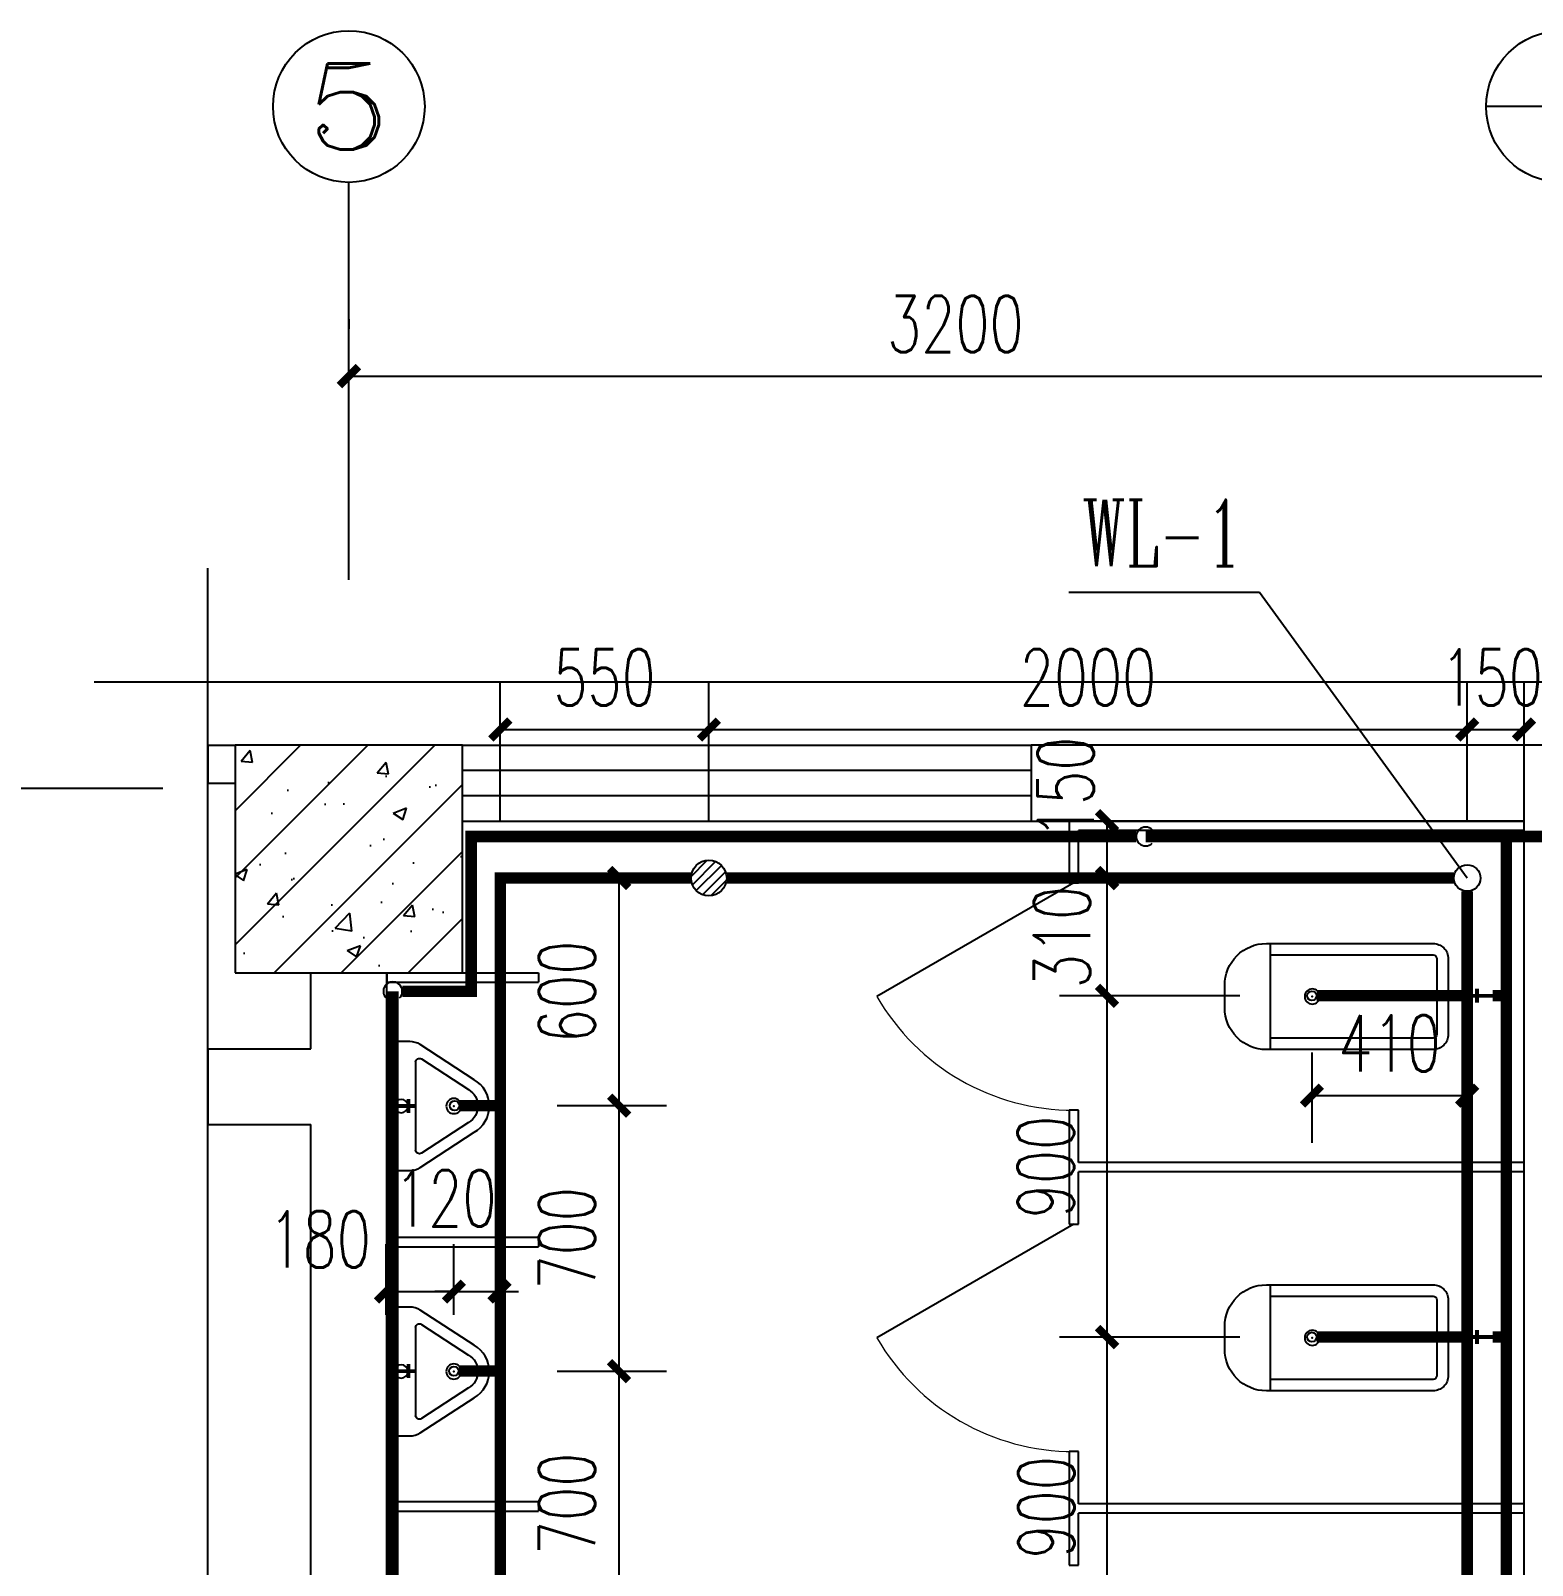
# Model space of a CAD drawing. Extents: x 888742 to 1277419, y 9079 to 622358.
# Drawn here: x 1087736 to 1091697, y 127272 to 131319 of the extents above; entities that cross this region are included whole.
import ezdxf
from ezdxf.enums import TextEntityAlignment as Align

# ---------------------------------------------------------------- set-up
doc = ezdxf.new("R2010")
doc.units = 0
doc.header["$LTSCALE"] = 1000
doc.header["$MEASUREMENT"] = 0
doc.linetypes.add('DASH', pattern=[0.35, 0.25, -0.1])
for name, color, linetype in [('AXIS', 3, 'Continuous'), ('COLUMN', 2, 'Continuous'), ('DIM_污水', 3, 'Continuous'), ('EQUIP_地漏', 7, 'Continuous'), ('EQUIP_污水', 7, 'Continuous'), ('EQUIP_给水', 7, 'Continuous'), ('LATRINE', 6, 'Continuous'), ('LVTRY', 220, 'Continuous'), ('PIPE-污水', 2, 'DASH'), ('PIPE-给水', 3, 'Continuous'), ('PUB_HATCH', 252, 'Continuous'), ('TWT_DIM', 3, 'Continuous'), ('TWT_SYMB', 3, 'Continuous'), ('VPIPE-污水', 2, 'DASH'), ('WALL', 2, 'Continuous'), ('WINDOW', 142, 'Continuous')]:
    doc.layers.add(name, color=color, linetype=linetype)
doc.styles.add('_TCH_AXIS', font='COMPLEX', dxfattribs={"bigfont": 'GBCBIG'})
doc.styles.add('_TCH_DIM_T3', font='SIMPLEX', dxfattribs={"width": 0.705882, "bigfont": 'GBCBIG'})
doc.styles.add('_TWT_SERIAL', font='COMPLEX', dxfattribs={"width": 0.8, "height": 3.5, "bigfont": 'HZTXT'})
doc.dimstyles.new('_TWT_ARCH&&50', dxfattribs={"dimtxt": 148.75, "dimasz": 50, "dimexe": 125, "dimexo": 150, "dimgap": 63.125, "dimtad": 1, "dimdec": 0, "dimzin": 0, "dimdsep": 46, "dimtxsty": '_TCH_DIM_T3', "dimblk": 'ARCHTICK', "dimcen": 0.09, "dimclrt": 7, "dimazin": 2, "dimtfac": 1, "dimtdec": 0, "dimtix": 1, "dimtmove": 2, "dimatfit": 3, "dimfxl": 1, "dimtolj": 1, "dimtzin": 0, "dimarcsym": 0})

# ---------------------------------------------------------------- blocks, each defined once
blk = doc.blocks.new('_ArchTick')
at = {"color": 0, "linetype": 'ByBlock', "const_width": 0.4}
blk.add_lwpolyline([(-0.5, -0.5), (0.5, 0.5)], dxfattribs=at)
blk = doc.blocks.new('*D122')
at = {"layer": 'Defpoints', "color": 0, "transparency": 16777216}
for p in [(1088972.9, 127994.4), (1088852.5, 127782.5), (1088972.9, 127782.5)]:
    blk.add_point(p, dxfattribs=at)
at = {"layer": 'TWT_DIM', "color": 0, "lineweight": -2, "transparency": 16777216}
for p, q in [((1088852.5, 127932.5), (1088852.5, 128119.4)), ((1088972.9, 127932.5), (1088972.9, 128119.4)), ((1088852.5, 127994.4), (1088802.5, 127994.4)), ((1088852.5, 127994.4), (1088972.9, 127994.4)), ((1088972.9, 127994.4), (1089022.9, 127994.4))]:
    blk.add_line(p, q, dxfattribs=at)
at = {"layer": 'TWT_DIM', "color": 0, "lineweight": -2, "transparency": 16777216, "xscale": 50, "yscale": 50, "zscale": 50}
blk.add_blockref('_ArchTick', (1088852.5, 127994.4), dxfattribs=at)
at = {"layer": 'TWT_DIM', "color": 0, "lineweight": -2, "transparency": 16777216, "xscale": 50, "yscale": 50, "zscale": 50, "rotation": 180}
blk.add_blockref('_ArchTick', (1088972.9, 127994.4), dxfattribs=at)
at = {"layer": 'TWT_DIM', "color": 7, "transparency": 16777216, "insert": (1088830.1, 128239.8), "char_height": 148.75, "attachment_point": 5, "style": '_TCH_DIM_T3'}
blk.add_mtext('\\A1;120', dxfattribs=at)
blk = doc.blocks.new('*D123')
at = {"layer": 'Defpoints', "color": 0, "transparency": 16777216}
for p in [(1088852.5, 127994.4), (1088673.5, 127782.5), (1088852.5, 127782.5)]:
    blk.add_point(p, dxfattribs=at)
at = {"layer": 'TWT_DIM', "color": 0, "lineweight": -2, "transparency": 16777216}
for p, q in [((1088673.5, 127932.5), (1088673.5, 128119.4)), ((1088852.5, 127932.5), (1088852.5, 128119.4)), ((1088673.5, 127994.4), (1088852.5, 127994.4))]:
    blk.add_line(p, q, dxfattribs=at)
at = {"layer": 'TWT_DIM', "color": 0, "lineweight": -2, "transparency": 16777216, "xscale": 50, "yscale": 50, "zscale": 50, "rotation": 180}
blk.add_blockref('_ArchTick', (1088673.5, 127994.4), dxfattribs=at)
at = {"layer": 'TWT_DIM', "color": 0, "lineweight": -2, "transparency": 16777216, "xscale": 50, "yscale": 50, "zscale": 50}
blk.add_blockref('_ArchTick', (1088852.5, 127994.4), dxfattribs=at)
at = {"layer": 'TWT_DIM', "color": 7, "transparency": 16777216, "insert": (1088498.5, 128131.9), "char_height": 148.75, "attachment_point": 5, "style": '_TCH_DIM_T3'}
blk.add_mtext('\\A1;180', dxfattribs=at)
blk = doc.blocks.new('*D124')
at = {"layer": 'Defpoints', "color": 0, "transparency": 16777216}
for p in [(1088974.9, 129084.8), (1089288.3, 129084.8), (1088974.9, 128484.5)]:
    blk.add_point(p, dxfattribs=at)
at = {"layer": 'TWT_DIM', "color": 0, "lineweight": -2, "transparency": 16777216}
for p, q in [((1089124.9, 129084.8), (1089413.3, 129084.8)), ((1089288.3, 128484.5), (1089288.3, 129084.8)), ((1089124.9, 128484.5), (1089413.3, 128484.5))]:
    blk.add_line(p, q, dxfattribs=at)
at = {"layer": 'TWT_DIM', "color": 0, "lineweight": -2, "transparency": 16777216, "xscale": 50, "yscale": 50, "zscale": 50}
for p, rotation in [((1089288.3, 129084.8), 90), ((1089288.3, 128484.5), 270)]:
    blk.add_blockref('_ArchTick', p, dxfattribs=dict(at, rotation=rotation))
at = {"layer": 'TWT_DIM', "color": 7, "transparency": 16777216, "insert": (1089150.8, 128784.7), "char_height": 148.75, "attachment_point": 5, "rotation": 90, "style": '_TCH_DIM_T3'}
blk.add_mtext('\\A1;600', dxfattribs=at)
blk = doc.blocks.new('*D125')
at = {"layer": 'Defpoints', "color": 0, "transparency": 16777216}
for p in [(1088974.9, 128484.5), (1089288.3, 128484.5), (1088974.9, 127784.5)]:
    blk.add_point(p, dxfattribs=at)
at = {"layer": 'TWT_DIM', "color": 0, "lineweight": -2, "transparency": 16777216}
for p, q in [((1089124.9, 128484.5), (1089413.3, 128484.5)), ((1089288.3, 127784.5), (1089288.3, 128484.5)), ((1089124.9, 127784.5), (1089413.3, 127784.5))]:
    blk.add_line(p, q, dxfattribs=at)
at = {"layer": 'TWT_DIM', "color": 0, "lineweight": -2, "transparency": 16777216, "xscale": 50, "yscale": 50, "zscale": 50}
for p, rotation in [((1089288.3, 128484.5), 90), ((1089288.3, 127784.5), 270)]:
    blk.add_blockref('_ArchTick', p, dxfattribs=dict(at, rotation=rotation))
at = {"layer": 'TWT_DIM', "color": 7, "transparency": 16777216, "insert": (1089150.8, 128134.5), "char_height": 148.75, "attachment_point": 5, "rotation": 90, "style": '_TCH_DIM_T3'}
blk.add_mtext('\\A1;700', dxfattribs=at)
blk = doc.blocks.new('*D126')
at = {"layer": 'Defpoints', "color": 0, "transparency": 16777216}
for p in [(1088974.9, 127784.5), (1089288.3, 127784.5), (1088974.9, 127084.5)]:
    blk.add_point(p, dxfattribs=at)
at = {"layer": 'TWT_DIM', "color": 0, "lineweight": -2, "transparency": 16777216}
for p, q in [((1089124.9, 127784.5), (1089413.3, 127784.5)), ((1089288.3, 127084.5), (1089288.3, 127784.5)), ((1089124.9, 127084.5), (1089413.3, 127084.5))]:
    blk.add_line(p, q, dxfattribs=at)
at = {"layer": 'TWT_DIM', "color": 0, "lineweight": -2, "transparency": 16777216, "xscale": 50, "yscale": 50, "zscale": 50}
for p, rotation in [((1089288.3, 127784.5), 90), ((1089288.3, 127084.5), 270)]:
    blk.add_blockref('_ArchTick', p, dxfattribs=dict(at, rotation=rotation))
at = {"layer": 'TWT_DIM', "color": 7, "transparency": 16777216, "insert": (1089150.8, 127434.5), "char_height": 148.75, "attachment_point": 5, "rotation": 90, "style": '_TCH_DIM_T3'}
blk.add_mtext('\\A1;700', dxfattribs=at)
blk = doc.blocks.new('*D131')
at = {"layer": 'Defpoints', "color": 0, "transparency": 16777216}
for p in [(1091115.9, 128774.3), (1091525.5, 128774.3), (1091525.5, 128511.1)]:
    blk.add_point(p, dxfattribs=at)
at = {"layer": 'TWT_DIM', "color": 0, "lineweight": -2, "transparency": 16777216}
for p, q in [((1091115.9, 128624.3), (1091115.9, 128386.1)), ((1091525.5, 128624.3), (1091525.5, 128386.1)), ((1091115.9, 128511.1), (1091525.5, 128511.1))]:
    blk.add_line(p, q, dxfattribs=at)
at = {"layer": 'TWT_DIM', "color": 0, "lineweight": -2, "transparency": 16777216, "xscale": 50, "yscale": 50, "zscale": 50, "rotation": 180}
blk.add_blockref('_ArchTick', (1091115.9, 128511.1), dxfattribs=at)
at = {"layer": 'TWT_DIM', "color": 0, "lineweight": -2, "transparency": 16777216, "xscale": 50, "yscale": 50, "zscale": 50}
blk.add_blockref('_ArchTick', (1091525.5, 128511.1), dxfattribs=at)
at = {"layer": 'TWT_DIM', "color": 7, "transparency": 16777216, "insert": (1091320.7, 128648.6), "char_height": 148.75, "attachment_point": 5, "style": '_TCH_DIM_T3'}
blk.add_mtext('\\A1;410', dxfattribs=at)
blk = doc.blocks.new('*D134')
at = {"layer": 'Defpoints', "color": 0, "transparency": 16777216}
for p in [(1090575.5, 129234.8), (1091075.5, 129234.8), (1091075.5, 129084.8)]:
    blk.add_point(p, dxfattribs=at)
at = {"layer": 'TWT_DIM', "color": 0, "lineweight": -2, "transparency": 16777216}
for p, q in [((1090925.5, 129234.8), (1090450.5, 129234.8)), ((1090575.5, 129084.8), (1090575.5, 129234.8)), ((1090925.5, 129084.8), (1090450.5, 129084.8))]:
    blk.add_line(p, q, dxfattribs=at)
at = {"layer": 'TWT_DIM', "color": 0, "lineweight": -2, "transparency": 16777216, "xscale": 50, "yscale": 50, "zscale": 50}
for p, rotation in [((1090575.5, 129234.8), 90), ((1090575.5, 129084.8), 270)]:
    blk.add_blockref('_ArchTick', p, dxfattribs=dict(at, rotation=rotation))
at = {"layer": 'TWT_DIM', "color": 7, "transparency": 16777216, "insert": (1090466.6, 129322.9), "char_height": 148.75, "attachment_point": 5, "rotation": 90, "style": '_TCH_DIM_T3'}
blk.add_mtext('\\A1;150', dxfattribs=at)
blk = doc.blocks.new('*D135')
at = {"layer": 'Defpoints', "color": 0, "transparency": 16777216}
for p in [(1090575.5, 129084.8), (1091075.5, 129084.8), (1091075.5, 128774.3)]:
    blk.add_point(p, dxfattribs=at)
at = {"layer": 'TWT_DIM', "color": 0, "lineweight": -2, "transparency": 16777216}
for p, q in [((1090925.5, 129084.8), (1090450.5, 129084.8)), ((1090575.5, 128774.3), (1090575.5, 129084.8)), ((1090925.5, 128774.3), (1090450.5, 128774.3))]:
    blk.add_line(p, q, dxfattribs=at)
at = {"layer": 'TWT_DIM', "color": 0, "lineweight": -2, "transparency": 16777216, "xscale": 50, "yscale": 50, "zscale": 50}
for p, rotation in [((1090575.5, 129084.8), 90), ((1090575.5, 128774.3), 270)]:
    blk.add_blockref('_ArchTick', p, dxfattribs=dict(at, rotation=rotation))
at = {"layer": 'TWT_DIM', "color": 7, "transparency": 16777216, "insert": (1090456.4, 128929.1), "char_height": 148.75, "attachment_point": 5, "rotation": 90, "style": '_TCH_DIM_T3'}
blk.add_mtext('\\A1;310', dxfattribs=at)
blk = doc.blocks.new('*D136')
at = {"layer": 'Defpoints', "color": 0, "transparency": 16777216}
for p in [(1090575.5, 128774.3), (1091075.5, 128774.3), (1091075.5, 127874.3)]:
    blk.add_point(p, dxfattribs=at)
at = {"layer": 'TWT_DIM', "color": 0, "lineweight": -2, "transparency": 16777216}
for p, q in [((1090925.5, 128774.3), (1090450.5, 128774.3)), ((1090575.5, 127874.3), (1090575.5, 128774.3)), ((1090925.5, 127874.3), (1090450.5, 127874.3))]:
    blk.add_line(p, q, dxfattribs=at)
at = {"layer": 'TWT_DIM', "color": 0, "lineweight": -2, "transparency": 16777216, "xscale": 50, "yscale": 50, "zscale": 50}
for p, rotation in [((1090575.5, 128774.3), 90), ((1090575.5, 127874.3), 270)]:
    blk.add_blockref('_ArchTick', p, dxfattribs=dict(at, rotation=rotation))
at = {"layer": 'TWT_DIM', "color": 7, "transparency": 16777216, "insert": (1090414, 128322.7), "char_height": 148.75, "attachment_point": 5, "rotation": 90, "style": '_TCH_DIM_T3'}
blk.add_mtext('\\A1;900', dxfattribs=at)
blk = doc.blocks.new('*D137')
at = {"layer": 'Defpoints', "color": 0, "transparency": 16777216}
for p in [(1090575.5, 127874.3), (1091075.5, 127874.3), (1091075.5, 126974.3)]:
    blk.add_point(p, dxfattribs=at)
at = {"layer": 'TWT_DIM', "color": 0, "lineweight": -2, "transparency": 16777216}
for p, q in [((1090925.5, 127874.3), (1090450.5, 127874.3)), ((1090575.5, 126974.3), (1090575.5, 127874.3)), ((1090925.5, 126974.3), (1090450.5, 126974.3))]:
    blk.add_line(p, q, dxfattribs=at)
at = {"layer": 'TWT_DIM', "color": 0, "lineweight": -2, "transparency": 16777216, "xscale": 50, "yscale": 50, "zscale": 50}
for p, rotation in [((1090575.5, 127874.3), 90), ((1090575.5, 126974.3), 270)]:
    blk.add_blockref('_ArchTick', p, dxfattribs=dict(at, rotation=rotation))
at = {"layer": 'TWT_DIM', "color": 7, "transparency": 16777216, "insert": (1090415.1, 127425.2), "char_height": 148.75, "attachment_point": 5, "rotation": 90, "style": '_TCH_DIM_T3'}
blk.add_mtext('\\A1;900', dxfattribs=at)
blk = doc.blocks.new('*D142')
at = {"layer": 'Defpoints', "color": 0, "transparency": 16777216}
for p in [(1089525.2, 129476.5), (1088974.9, 129084.8), (1089525.2, 129084.8)]:
    blk.add_point(p, dxfattribs=at)
at = {"layer": 'TWT_DIM', "color": 0, "lineweight": -2, "transparency": 16777216}
for p, q in [((1088974.9, 129234.8), (1088974.9, 129601.5)), ((1089525.2, 129234.8), (1089525.2, 129601.5)), ((1088974.9, 129476.5), (1089525.2, 129476.5))]:
    blk.add_line(p, q, dxfattribs=at)
at = {"layer": 'TWT_DIM', "color": 0, "lineweight": -2, "transparency": 16777216, "xscale": 50, "yscale": 50, "zscale": 50, "rotation": 180}
blk.add_blockref('_ArchTick', (1088974.9, 129476.5), dxfattribs=at)
at = {"layer": 'TWT_DIM', "color": 0, "lineweight": -2, "transparency": 16777216, "xscale": 50, "yscale": 50, "zscale": 50}
blk.add_blockref('_ArchTick', (1089525.2, 129476.5), dxfattribs=at)
at = {"layer": 'TWT_DIM', "color": 7, "transparency": 16777216, "insert": (1089250.1, 129614), "char_height": 148.75, "attachment_point": 5, "style": '_TCH_DIM_T3'}
blk.add_mtext('\\A1;550', dxfattribs=at)
blk = doc.blocks.new('*D143')
at = {"layer": 'Defpoints', "color": 0, "transparency": 16777216}
for p in [(1091525.5, 129476.5), (1089525.2, 129084.8), (1091525.5, 129084.8)]:
    blk.add_point(p, dxfattribs=at)
at = {"layer": 'TWT_DIM', "color": 0, "lineweight": -2, "transparency": 16777216}
for p, q in [((1089525.2, 129234.8), (1089525.2, 129601.5)), ((1091525.5, 129234.8), (1091525.5, 129601.5)), ((1089525.2, 129476.5), (1091525.5, 129476.5))]:
    blk.add_line(p, q, dxfattribs=at)
at = {"layer": 'TWT_DIM', "color": 0, "lineweight": -2, "transparency": 16777216, "xscale": 50, "yscale": 50, "zscale": 50, "rotation": 180}
blk.add_blockref('_ArchTick', (1089525.2, 129476.5), dxfattribs=at)
at = {"layer": 'TWT_DIM', "color": 0, "lineweight": -2, "transparency": 16777216, "xscale": 50, "yscale": 50, "zscale": 50}
blk.add_blockref('_ArchTick', (1091525.5, 129476.5), dxfattribs=at)
at = {"layer": 'TWT_DIM', "color": 7, "transparency": 16777216, "insert": (1090525.3, 129614), "char_height": 148.75, "attachment_point": 5, "style": '_TCH_DIM_T3'}
blk.add_mtext('\\A1;2000', dxfattribs=at)
blk = doc.blocks.new('*D144')
at = {"layer": 'Defpoints', "color": 0, "transparency": 16777216}
for p in [(1091675.5, 129476.5), (1091525.5, 129084.8), (1091675.5, 129084.8)]:
    blk.add_point(p, dxfattribs=at)
at = {"layer": 'TWT_DIM', "color": 0, "lineweight": -2, "transparency": 16777216}
for p, q in [((1091525.5, 129234.8), (1091525.5, 129601.5)), ((1091675.5, 129234.8), (1091675.5, 129601.5)), ((1091525.5, 129476.5), (1091675.5, 129476.5))]:
    blk.add_line(p, q, dxfattribs=at)
at = {"layer": 'TWT_DIM', "color": 0, "lineweight": -2, "transparency": 16777216, "xscale": 50, "yscale": 50, "zscale": 50, "rotation": 180}
blk.add_blockref('_ArchTick', (1091525.5, 129476.5), dxfattribs=at)
at = {"layer": 'TWT_DIM', "color": 0, "lineweight": -2, "transparency": 16777216, "xscale": 50, "yscale": 50, "zscale": 50}
blk.add_blockref('_ArchTick', (1091675.5, 129476.5), dxfattribs=at)
at = {"layer": 'TWT_DIM', "color": 7, "transparency": 16777216, "insert": (1091590.3, 129614), "char_height": 148.75, "attachment_point": 5, "style": '_TCH_DIM_T3'}
blk.add_mtext('\\A1;150', dxfattribs=at)
blk = doc.blocks.new('*D146')
at = {"layer": 'Defpoints', "color": 0, "transparency": 16777216}
for p in [(1087034.6, 129321.1), (1088234.9, 129321.1), (1088234.9, 122521.1)]:
    blk.add_point(p, dxfattribs=at)
at = {"layer": 'TWT_DIM', "color": 0, "lineweight": -2, "transparency": 16777216}
for p, q in [((1088084.9, 129321.1), (1086909.6, 129321.1)), ((1087034.6, 122521.1), (1087034.6, 129321.1)), ((1088084.9, 122521.1), (1086909.6, 122521.1))]:
    blk.add_line(p, q, dxfattribs=at)
at = {"layer": 'TWT_DIM', "color": 0, "lineweight": -2, "transparency": 16777216, "xscale": 50, "yscale": 50, "zscale": 50}
for p, rotation in [((1087034.6, 129321.1), 90), ((1087034.6, 122521.1), 270)]:
    blk.add_blockref('_ArchTick', p, dxfattribs=dict(at, rotation=rotation))
at = {"layer": 'TWT_DIM', "color": 7, "transparency": 16777216, "insert": (1086897.1, 125921.1), "char_height": 148.75, "attachment_point": 5, "rotation": 90, "style": '_TCH_DIM_T3'}
blk.add_mtext('\\A1;6800', dxfattribs=at)
blk = doc.blocks.new('*D147')
at = {"layer": 'Defpoints', "color": 0, "transparency": 16777216}
for p in [(1088575.5, 130408.4), (1091775.5, 130408.4), (1091775.5, 130408.4)]:
    blk.add_point(p, dxfattribs=at)
at = {"layer": 'TWT_DIM', "color": 0, "lineweight": -2, "transparency": 16777216}
for p, q in [((1088575.5, 130558.4), (1088575.5, 130533.4)), ((1091775.5, 130558.4), (1091775.5, 130533.4)), ((1088575.5, 130408.4), (1091775.5, 130408.4))]:
    blk.add_line(p, q, dxfattribs=at)
at = {"layer": 'TWT_DIM', "color": 0, "lineweight": -2, "transparency": 16777216, "xscale": 50, "yscale": 50, "zscale": 50, "rotation": 180}
blk.add_blockref('_ArchTick', (1088575.5, 130408.4), dxfattribs=at)
at = {"layer": 'TWT_DIM', "color": 0, "lineweight": -2, "transparency": 16777216, "xscale": 50, "yscale": 50, "zscale": 50}
blk.add_blockref('_ArchTick', (1091775.5, 130408.4), dxfattribs=at)
at = {"layer": 'TWT_DIM', "color": 7, "transparency": 16777216, "insert": (1090175.5, 130545.9), "char_height": 148.75, "attachment_point": 5, "style": '_TCH_DIM_T3'}
blk.add_mtext('\\A1;3200', dxfattribs=at)
blk = doc.blocks.new('$lvtry$00000201')
at = {"color": 0}
for p, q in [((99.8, -30, 0), (-99.8, -30, 0)), ((109.8, -469.7, 0), (109.8, -40, 0)), ((139.8, -469.7, 0), (-139.8, -469.7, 0))]:
    blk.add_line(p, q, dxfattribs=at)
at = {"color": 0, "elevation": 0}
blk.add_lwpolyline([(139.8, -40, 0.414214), (99.8, 0), (-99.8, 0, 0.414214), (-139.8, -40), (-139.8, -479.7, 0.414214), (-29.8, -589.7), (29.8, -589.7, 0.414214), (139.8, -479.7)], format="xyb", close=True, dxfattribs=at)
blk.add_lwpolyline([(-109.8, -40), (-109.8, -469.7)], dxfattribs=at)
at = {"color": 0}
blk.add_circle((0, -358.6, 0), 20, dxfattribs=at)
for centre, start, end in [((-99.8, -40, 0), 90, 180), ((99.8, -40, 0), 0, 90)]:
    blk.add_arc(centre, 10, start, end, dxfattribs=at)
for p in [(0, 0, 0), (0, -358.6, 0)]:
    blk.add_point(p, dxfattribs=at)
blk = doc.blocks.new('$TCHSYS$APDOOR2D')
blk.add_line((0.5, 0), (0, 0.866))
at = {"lineweight": 13}
blk.add_arc((0.5, 0), 1, 120, 180, dxfattribs=at)
blk = doc.blocks.new('$lvtry$00000219')
at = {"color": 0}
for p, q in [((-115.8, -76, 0), (115.8, -76, 0)), ((-124.2, -91.5, 0), (-43.3, -215.6, 0)), ((43.3, -215.6, 0), (124.2, -91.5, 0))]:
    blk.add_line(p, q, dxfattribs=at)
at = {"color": 0, "elevation": 0}
blk.add_lwpolyline([(69.3, -230.6, -0.57735), (-69.3, -230.6), (-161.9, -88.4, -0.145378), (-170, -61.1), (-170, 0), (170, 0), (170, -61.1, -0.145378), (161.9, -88.4)], format="xyb", close=True, dxfattribs=at)
at = {"color": 0}
for centre, radius in [((0, -38, 0), 17.7), ((0, -177, 0), 20)]:
    blk.add_circle(centre, radius, dxfattribs=at)
for centre, radius, start, end in [((-115.8, -86, 0), 10, 90, 213.0863), ((115.8, -86, 0), 10, 326.9137, 90), ((0, -190.6, 0), 50, 210, 330)]:
    blk.add_arc(centre, radius, start, end, dxfattribs=at)
for p in [(0, -38, 0), (0, -177, 0)]:
    blk.add_point(p, dxfattribs=at)
blk = doc.blocks.new('$WINLIB2D$00000001')
at = {"color": 0}
for points in [[(-0.5, 0.5), (-0.5, -0.5)], [(-0.5, 0.5), (0.5, 0.5)], [(0.5, -0.5), (0.5, 0.5)], [(0.5, 0.1667), (-0.5, 0.1667)], [(0.5, -0.1667), (-0.5, -0.1667)], [(-0.5, -0.5), (0.5, -0.5)]]:
    blk.add_lwpolyline(points, dxfattribs=at)
blk = doc.blocks.new('$TwtSys$00000147')
blk.add_circle((0, 0, 0), 1)
blk = doc.blocks.new('$TwtSys$00000141')
for p, q in [((-94.2, 7.7), (-10.1, 91.8)), ((-94.2, 7.7), (-10.1, 91.8)), ((-87.2, -35.1), (35.1, 87.2)), ((-87.2, -35.1), (35.1, 87.2)), ((-66.5, -66.5), (66.5, 66.5)), ((-66.5, -66.5), (66.5, 66.5)), ((-32.4, -87.1), (87.6, 32.9)), ((-32.4, -87.1), (87.6, 32.9)), ((11.4, -92.3), (92.3, -11.4)), ((11.4, -92.3), (92.3, -11.4))]:
    blk.add_line(p, q)
blk.add_circle((0, 0), 94)
blk.add_circle((0, 0), 94)
blk = doc.blocks.new('$TwtSys$00000320')
at = {"const_width": 20}
for points in [[(0, 0), (0, -120.7)], [(-36.8, -83), (36.8, -83)]]:
    blk.add_lwpolyline(points, dxfattribs=at)

msp = doc.modelspace()

# ---------------------------------------------------------------- hatches: boundary and pattern name
at = {"layer": 'PIPE-污水', "linetype": 'DASH'}
for points in [[(1088974.9, 129084.8), (1088974.9, 129099.8), (1088959.9, 129099.8)], [(1088974.9, 129084.8), (1088959.9, 129084.8), (1088959.9, 129099.8)]]:
    msp.add_hatch(color=256, dxfattribs=at).paths.add_polyline_path(points)
at = {"layer": 'PIPE-给水', "linetype": 'Continuous'}
for points in [[(1088898.1, 129194.3), (1088883.1, 129194.3), (1088883.1, 129209.3)], [(1088898.1, 129194.3), (1088898.1, 129209.3), (1088883.1, 129209.3)], [(1088898.1, 128786.3), (1088913.1, 128786.3), (1088913.1, 128771.3)], [(1088898.1, 128786.3), (1088898.1, 128771.3), (1088913.1, 128771.3)]]:
    msp.add_hatch(color=256, dxfattribs=at).paths.add_polyline_path(points)
at = {"layer": 'PUB_HATCH'}
h = msp.add_hatch(dxfattribs=at)
h.set_pattern_fill('钢筋混凝土', color=256, scale=50, style=0)
h.set_pattern_definition([(45, (0, 0), (-88.388348, 88.388348), []), (50, (0, 0), (358.63009, -31.37607), [37.5, -412.5]), (355, (0, 0), (-69.37567, 376.09607), [30, -330]), (100.4514, (29.9, -2.6), (289.25469, 344.71977), [31.8701, -350.57106]), (46.1842, (0, 100), (533.62052, -82.7595), [56.25, -618.75]), (96.6356, (44.47, 93.1), (467.33135, 487.05894), [47.80514, -525.8565]), (351.1842, (0, 100), (467.33097, 487.0593), [45, -495]), (21, (50, 75), (298.45353, -201.309445), [37.5, -412.5]), (326, (50, 75), (121.65767, 362.57502), [30, -330]), (71.4514, (74.87, 58.22), (420.11131, 161.26525), [31.8701, -350.57106]), (37.5, (0, 0), (6.079928, 166.446927), [0, -326, 0, -335, 0, -331.25]), (7.5, (0, 0), (131.53477, 197.205856), [0, -191, 0, -318.5, 0, -126.25]), (327.5, (-111.5, 0), (266.911218, -11.277436), [0, -125, 0, -390, 0, -517.5]), (317.5, (-161.5, 0), (291.593085, 50.05249), [0, -162.5, 0, -259, 0, -367.5])])
h.paths.add_polyline_path([(1088275.5, 128834.8), (1088875.5, 128834.8), (1088875.5, 129434.8), (1088275.5, 129434.8)])

# ---------------------------------------------------------------- linework, layer by layer
at = {"layer": 'AXIS'}
for p, q in [((1091975.5, 131119.4), (1091575.5, 131119.4)), ((1088575.5, 129870.9, 0), (1088575.5, 130919.4, 0))]:
    msp.add_line(p, q, dxfattribs=at)
for centre in [(1088575.5, 131119.4), (1091775.5, 131119.4)]:
    msp.add_circle(centre, 200, dxfattribs=at)
at = {"layer": 'COLUMN'}
for p, q in [((1088875.5, 129434.8), (1088275.5, 129434.8)), ((1088275.5, 129434.8), (1088275.5, 128834.8)), ((1088875.5, 128834.8), (1088875.5, 129434.8)), ((1088275.5, 128834.8), (1088875.5, 128834.8))]:
    msp.add_line(p, q, dxfattribs=at)
at = {"layer": 'DIM_污水'}
for p, q in [((1090978.1, 129837.4, 0), (1090474.6, 129837.4, 0)), ((1091525.5, 129084.8, 0), (1090978.1, 129837.4, 0))]:
    msp.add_line(p, q, dxfattribs=at)
at = {"layer": 'LATRINE'}
for p, q in [((1090475.5, 129234.8), (1090475.5, 129072.3)), ((1091675.5, 129234.8), (1090475.5, 129234.8)), ((1091675.5, 129209.8), (1091675.5, 129234.8)), ((1090500.5, 129072.3), (1090500.5, 129209.8)), ((1091675.5, 129209.8), (1090500.5, 129209.8)), ((1090475.5, 129072.3), (1090500.5, 129072.3)), ((1088675.5, 128834.8), (1089075.5, 128834.8)), ((1088675.5, 128834.8), (1088675.5, 128809.8)), ((1089075.5, 128834.8), (1089075.5, 128809.8)), ((1088675.5, 128809.8), (1089075.5, 128809.8)), ((1090500.5, 128472.3), (1090475.5, 128472.3)), ((1090475.5, 128472.3), (1090475.5, 128322.3)), ((1090500.5, 128334.8), (1090500.5, 128472.3)), ((1091675.5, 128334.8), (1090500.5, 128334.8)), ((1091675.5, 128309.8), (1091675.5, 128334.8)), ((1090475.5, 128322.3), (1090475.5, 128172.3)), ((1091675.5, 128309.8), (1090500.5, 128309.8)), ((1090500.5, 128172.3), (1090500.5, 128309.8)), ((1090475.5, 128172.3), (1090500.5, 128172.3)), ((1088675.5, 128137.6), (1089075.5, 128137.6)), ((1088675.5, 128137.6), (1088675.5, 128112.6)), ((1089075.5, 128137.6), (1089075.5, 128112.6)), ((1088675.5, 128112.6), (1089075.5, 128112.6)), ((1090500.5, 127572.3), (1090475.5, 127572.3)), ((1090475.5, 127572.3), (1090475.5, 127422.3)), ((1090500.5, 127434.8), (1090500.5, 127572.3)), ((1088675.5, 127440.4), (1089075.5, 127440.4)), ((1088675.5, 127440.4), (1088675.5, 127415.4)), ((1088675.5, 127415.4), (1089075.5, 127415.4)), ((1089075.5, 127440.4), (1089075.5, 127415.4)), ((1090475.5, 127422.3), (1090475.5, 127272.3)), ((1091675.5, 127434.8), (1090500.5, 127434.8)), ((1091675.5, 127409.8), (1090500.5, 127409.8)), ((1090500.5, 127272.3), (1090500.5, 127409.8)), ((1091675.5, 127409.8), (1091675.5, 127434.8)), ((1090475.5, 127272.3), (1090500.5, 127272.3))]:
    msp.add_line(p, q, dxfattribs=at)
at = {"layer": 'PIPE-污水', "linetype": 'DASH', "ltscale": 0.5, "const_width": 30}
for points in [[(1089478.2, 129084.8), (1088974.9, 129084.8)], [(1088974.9, 129084.8), (1088974.9, 128484.5)], [(1091490.5, 129084.8), (1089572.2, 129084.8)], [(1091525.5, 129049.8), (1091525.5, 128774.3)], [(1091128.4, 128774.3), (1091525.5, 128774.3)], [(1091525.5, 128774.3), (1091525.5, 127874.3)], [(1088867, 128484.5), (1088974.9, 128484.5)], [(1088974.9, 128484.5), (1088974.9, 127784.5)], [(1091128.4, 127874.3), (1091525.5, 127874.3)], [(1091525.5, 127874.3), (1091525.5, 126974.3)], [(1088865, 127784.5), (1088974.9, 127784.5)], [(1088974.9, 127784.5), (1088979.2, 127784.5)], [(1088974.9, 127784.5), (1088974.9, 127084.5)]]:
    msp.add_lwpolyline(points, dxfattribs=at)
at = {"layer": 'PIPE-给水', "linetype": 'Continuous', "ltscale": 0.5, "const_width": 30}
for points in [[(1088898.1, 129194.3), (1088898.1, 128786.3)], [(1090652.2, 129194.3), (1088898.1, 129194.3)], [(1091629.1, 129194.3), (1090677.2, 129194.3)], [(1091629.1, 128774.3), (1091629.1, 129194.3)], [(1091921.9, 129194.3), (1091629.1, 129194.3)], [(1088691.5, 128786.3), (1088691.5, 128483.5)], [(1088898.1, 128786.3), (1088716.5, 128786.3)], [(1091592.9, 128774.3), (1091629.1, 128774.3)], [(1091629.1, 127874.3), (1091629.1, 128774.3)], [(1088691.5, 128483.5), (1088691.5, 127784.5)], [(1091592.9, 127874.3), (1091629.1, 127874.3)], [(1091629.1, 126974.3), (1091629.1, 127874.3)], [(1088691.5, 127784.5), (1088691.5, 127083.5)]]:
    msp.add_lwpolyline(points, dxfattribs=at)
at = {"layer": 'PIPE-给水', "linetype": 'Continuous'}
for centre, start, end in [((1090677.2, 129194.3), 45, 315), ((1088691.5, 128786.3), 315, 225)]:
    msp.add_arc(centre, 25, start, end, dxfattribs=at)
at = {"layer": 'TWT_SYMB'}
for points in [[(1088203.8, 121847), (1088203.8, 125818.3), (1088098.8, 125856.5), (1088308.8, 125893.5), (1088203.8, 125930.8), (1088203.8, 129902.1)], [(1087903.8, 129602.1), (1091724.7, 129602.1), (1091762.9, 129707.1), (1091800, 129497.1), (1091837.2, 129602.1), (1095658.1, 129602.1)]]:
    msp.add_lwpolyline(points, dxfattribs=at)
at = {"layer": 'VPIPE-污水', "linetype": 'Continuous'}
msp.add_circle((1091525.5, 129084.8), 35, dxfattribs=at)
at = {"layer": 'WALL'}
for p, q in [((1088203.8, 129434.8), (1088275.5, 129434.8)), ((1088203.8, 129434.8), (1088203.8, 129334.8)), ((1091775.5, 129434.8), (1090375.5, 129434.8)), ((1090375.5, 129434.8), (1090375.5, 129234.8)), ((1088203.8, 129334.8), (1088275.5, 129334.8)), ((1090375.5, 129234.8), (1091675.5, 129234.8)), ((1091675.5, 125034.8), (1091675.5, 129234.8)), ((1088475.5, 128634.8), (1088475.5, 128834.8)), ((1088675.5, 128534.8), (1088675.5, 128834.8)), ((1088203.8, 128634.8), (1088475.5, 128634.8)), ((1088203.8, 128634.8), (1088203.8, 128434.8)), ((1088675.5, 125034.8), (1088675.5, 128534.8)), ((1088203.8, 128434.8), (1088475.5, 128434.8)), ((1088475.5, 124934.8), (1088475.5, 128434.8))]:
    msp.add_line(p, q, dxfattribs=at)

# ---------------------------------------------------------------- block references
at = {"layer": 'EQUIP_地漏', "xscale": 0.5, "yscale": 0.5, "zscale": 0.5}
msp.add_blockref('$TwtSys$00000141', (1089525.2, 129084.8), dxfattribs=at)
at = {"layer": 'EQUIP_污水', "xscale": 12.5, "yscale": 12.5, "zscale": 12.5, "rotation": 180}
for p in [(1091115.9, 128774.3), (1088854.5, 128484.5), (1091115.9, 127874.3), (1088852.5, 127784.5)]:
    msp.add_blockref('$TwtSys$00000147', p, dxfattribs=at)
at = {"layer": 'EQUIP_给水', "xscale": 0.5, "zscale": 0.5}
for p, yscale, rotation in [((1091592.9, 128774.3), -0.5, 90), ((1088691.5, 128483.5), 0.5, 89.99999999999999), ((1091592.9, 127874.3), -0.5, 90), ((1088691.5, 127784.5), 0.5, 89.99999999999999)]:
    msp.add_blockref('$TwtSys$00000320', p, dxfattribs=dict(at, yscale=yscale, rotation=rotation))
at = {"layer": 'LATRINE', "xscale": -600, "yscale": -600, "zscale": 25}
for p, rotation in [((1090488, 128772.3), 270.0000000098331), ((1090488, 127872.3), 270.0000000269324)]:
    msp.add_blockref('$TCHSYS$APDOOR2D', p, dxfattribs=dict(at, rotation=rotation))
at = {"layer": 'LVTRY', "yscale": -1}
for name, p, rotation in [('$lvtry$00000201', (1091475.5, 128772.3, 0), 90.00000002692653), ('$lvtry$00000219', (1088675.5, 128483.5, 0), 270.0000000269266), ('$lvtry$00000201', (1091475.5, 127872.3, 0), 90.00000002692653), ('$lvtry$00000219', (1088675.5, 127783.5, 0), 270.0000000269266)]:
    msp.add_blockref(name, p, dxfattribs=dict(at, rotation=rotation))
at = {"layer": 'WINDOW', "xscale": 1500, "yscale": -200, "zscale": 1500, "rotation": 359.9999999395843}
msp.add_blockref('$WINLIB2D$00000001', (1089625.5, 129334.8), dxfattribs=at)

# ---------------------------------------------------------------- texts
at = {"layer": 'AXIS', "color": 7, "style": '_TCH_AXIS', "width": 1.5}
msp.add_text('5', height=226.3, dxfattribs=at).set_placement((1088462.4, 131006.3), (1088688.6, 131006.3), align=Align.FIT)
at = {"layer": 'DIM_污水', "color": 7, "style": '_TWT_SERIAL', "width": 0.64}
msp.add_text('WL-1', height=175, dxfattribs=at).set_placement((1090509.6, 129907.4, 0))

# ---------------------------------------------------------------- dimensions: what is measured, and where the dimension line sits
at = {"layer": 'TWT_DIM'}
for p1, p2, distance, picture, middle in [((1088575.5, 130408.4), (1091775.5, 130408.4), 0, '*D147', (1090175.5, 130545.9)), ((1088974.9, 129084.8), (1089525.2, 129084.8), 391.7, '*D142', (1089250.1, 129614)), ((1089525.2, 129084.8), (1091525.5, 129084.8), 391.7, '*D143', (1090525.3, 129614)), ((1088234.9, 122521.1), (1088234.9, 129321.1), 1200.3, '*D146', (1086897.1, 125921.1)), ((1088974.9, 128484.5), (1088974.9, 129084.8), -313.3, '*D124', (1089150.8, 128784.7)), ((1091115.9, 128774.3), (1091525.5, 128774.3), -263.3, '*D131', (1091320.7, 128648.6)), ((1088974.9, 127784.5), (1088974.9, 128484.5), -313.3, '*D125', (1089150.8, 128134.5)), ((1088974.9, 127084.5), (1088974.9, 127784.5), -313.3, '*D126', (1089150.8, 127434.5))]:
    dim = msp.add_aligned_dim(p1=p1, p2=p2, distance=distance, dimstyle='_TWT_ARCH&&50', dxfattribs=at)
    dim.commit()
    dim.dimension.update_dxf_attribs({"geometry": picture, "text_midpoint": middle})
for base, p1, p2, angle, picture, middle in [((1091675.5, 129476.5), (1091525.5, 129084.8), (1091675.5, 129084.8), 0, '*D144', (1091590.3, 129614)), ((1090575.5, 129234.8), (1091075.5, 129084.8), (1091075.5, 129234.8), 90, '*D134', (1090466.6, 129322.9)), ((1090575.50963, 129084.83998), (1091075.50963, 128774.33999), (1091075.50963, 129084.83998), 90, '*D135', (1090456.35839, 128929.05062)), ((1090575.5, 128774.3), (1091075.5, 127874.3), (1091075.5, 128774.3), 90, '*D136', (1090414, 128322.7)), ((1088972.9, 127994.4), (1088852.5, 127782.5), (1088972.9, 127782.5), 360, '*D122', (1088830.1, 128239.8)), ((1090575.5, 127874.3), (1091075.5, 126974.3), (1091075.5, 127874.3), 90, '*D137', (1090415.1, 127425.2))]:
    dim = msp.add_linear_dim(base=base, p1=p1, p2=p2, angle=angle, dimstyle='_TWT_ARCH&&50', dxfattribs=at)
    dim.commit()
    dim.dimension.update_dxf_attribs({"geometry": picture, "text_midpoint": middle, "dimtype": 129})
dim = msp.add_linear_dim(base=(1088852.5, 127994.4), p1=(1088673.5, 127782.5), p2=(1088852.5, 127782.5), angle=360, text='180', dimstyle='_TWT_ARCH&&50', dxfattribs=at)
dim.commit()
dim.dimension.update_dxf_attribs({"geometry": '*D123', "text_midpoint": (1088498.5, 128131.9), "dimtype": 129})

doc.saveas('drawing.dxf')
